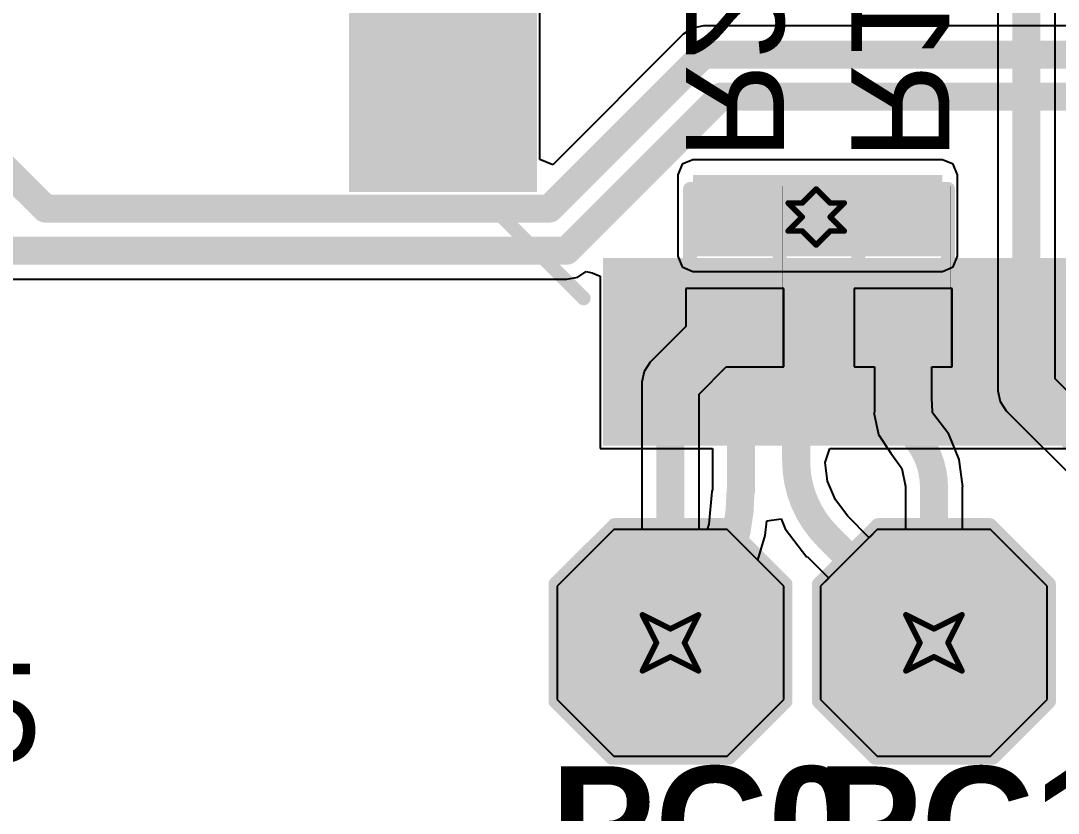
# Model space of a CAD drawing. Header units: inches. Extents: x -0.2 to 15.8, y 0 to 3.5.
# Drawn here: x 0.3522 to 0.7223, y 0.5292 to 0.8121 of the extents above; entities that cross this region are included whole.
import ezdxf

# ---------------------------------------------------------------- set-up
doc = ezdxf.new("R2010")
doc.units = ezdxf.units.IN
doc.header["$MEASUREMENT"] = 0
for name, color, linetype in [('Bottom Layer', 5, 'Continuous'), ('Bottom Overlay', 54, 'Continuous'), ('Bottom Paste', 16, 'Continuous'), ('Bottom Solder', 6, 'Continuous'), ('Drill Drawing', 1, 'Continuous'), ('Multi-Layer', 9, 'Continuous'), ('Pad Holes', 156, 'Continuous'), ('Signal_1', 16, 'Continuous'), ('Signal_2', 76, 'Continuous'), ('Top Layer', 1, 'Continuous'), ('Top Overlay', 2, 'Continuous'), ('Top Paste', 8, 'Continuous'), ('Top Solder', 216, 'Continuous'), ('Via Holes', 16, 'Continuous')]:
    doc.layers.add(name, color=color, linetype=linetype)
doc.styles.add('Arial', font='', dxfattribs={"height": 0.2})
doc.styles.add('Arial_Bold', font='', dxfattribs={"height": 0.2})
doc.styles.get('Arial').set_extended_font_data('Arial')
doc.styles.get('Arial_Bold').set_extended_font_data('Arial', bold=True)

msp = doc.modelspace()

# ---------------------------------------------------------------- hatches: boundary and pattern name
at = {"layer": 'Bottom Layer'}
for points in [[(0.592, 0.728), (0.681, 0.728), (0.681, 0.757), (0.592, 0.757)], [(0.6195, 0.7305), (0.5945, 0.7305), (0.5945, 0.7485), (0.6195, 0.7485)], [(0.6795, 0.7305), (0.6545, 0.7305), (0.6545, 0.7485), (0.6795, 0.7485)], [(0.6195, 0.6935), (0.5945, 0.6935), (0.5945, 0.7115), (0.6195, 0.7115)], [(0.6795, 0.6935), (0.6545, 0.6935), (0.6545, 0.7115), (0.6795, 0.7115)], [(0.60172, 0.62543), (0.56628, 0.62543), (0.54857, 0.60772), (0.54857, 0.57228), (0.56628, 0.55457), (0.60172, 0.55457), (0.61943, 0.57228), (0.61943, 0.60772)], [(0.69572, 0.62543), (0.66028, 0.62543), (0.64257, 0.60772), (0.64257, 0.57228), (0.66028, 0.55457), (0.69572, 0.55457), (0.71343, 0.57228), (0.71343, 0.60772)]]:
    msp.add_hatch(color=5, dxfattribs=at).paths.add_polyline_path(points)
h = msp.add_hatch(color=5, dxfattribs=at)
edge = h.paths.add_edge_path()
edge.add_arc((0.636, 0.742), 0.01181, 0, 360)
at = {"layer": 'Bottom Paste'}
for points in [[(0.6195, 0.7305), (0.5945, 0.7305), (0.5945, 0.7485), (0.6195, 0.7485)], [(0.6795, 0.7305), (0.6545, 0.7305), (0.6545, 0.7485), (0.6795, 0.7485)], [(0.6195, 0.6935), (0.5945, 0.6935), (0.5945, 0.7115), (0.6195, 0.7115)], [(0.6795, 0.6935), (0.6545, 0.6935), (0.6545, 0.7115), (0.6795, 0.7115)]]:
    msp.add_hatch(color=16, dxfattribs=at).paths.add_polyline_path(points)
at = {"layer": 'Bottom Solder'}
for points in [[(0.62167, 0.72833), (0.59234, 0.72833), (0.59234, 0.75067), (0.62167, 0.75067)], [(0.68167, 0.72833), (0.65234, 0.72833), (0.65234, 0.75067), (0.68167, 0.75067)], [(0.62167, 0.69133), (0.59234, 0.69133), (0.59234, 0.71367), (0.62167, 0.71367)], [(0.68167, 0.69133), (0.65234, 0.69133), (0.65234, 0.71367), (0.68167, 0.71367)], [(0.60372, 0.62943), (0.56428, 0.62943), (0.54457, 0.60972), (0.54457, 0.57028), (0.56428, 0.55057), (0.60372, 0.55057), (0.62343, 0.57028), (0.62343, 0.60972)], [(0.69772, 0.62943), (0.65828, 0.62943), (0.63857, 0.60972), (0.63857, 0.57028), (0.65828, 0.55057), (0.69772, 0.55057), (0.71743, 0.57028), (0.71743, 0.60972)]]:
    msp.add_hatch(color=6, dxfattribs=at).paths.add_polyline_path(points)
at = {"layer": 'Multi-Layer'}
for points in [[(0.60172, 0.62543), (0.56628, 0.62543), (0.54857, 0.60772), (0.54857, 0.57228), (0.56628, 0.55457), (0.60172, 0.55457), (0.61943, 0.57228), (0.61943, 0.60772)], [(0.69572, 0.62543), (0.66028, 0.62543), (0.64257, 0.60772), (0.64257, 0.57228), (0.66028, 0.55457), (0.69572, 0.55457), (0.71343, 0.57228), (0.71343, 0.60772)]]:
    msp.add_hatch(color=9, dxfattribs=at).paths.add_polyline_path(points)
at = {"layer": 'Pad Holes'}
h = msp.add_hatch(color=7, dxfattribs=at)
edge = h.paths.add_edge_path()
edge.add_arc((0.584, 0.59), 0.01811, 0, 360)
h = msp.add_hatch(color=7, dxfattribs=at)
edge = h.paths.add_edge_path()
edge.add_arc((0.678, 0.59), 0.01811, 0, 360)
at = {"layer": 'Signal_1'}
h = msp.add_hatch(color=16, dxfattribs=at)
edge = h.paths.add_edge_path()
edge.add_arc((0.636, 0.742), 0.01181, 0, 360)
for points in [[(0.60172, 0.62543), (0.56628, 0.62543), (0.54857, 0.60772), (0.54857, 0.57228), (0.56628, 0.55457), (0.60172, 0.55457), (0.61943, 0.57228), (0.61943, 0.60772)], [(0.69572, 0.62543), (0.66028, 0.62543), (0.64257, 0.60772), (0.64257, 0.57228), (0.66028, 0.55457), (0.69572, 0.55457), (0.71343, 0.57228), (0.71343, 0.60772)]]:
    msp.add_hatch(color=16, dxfattribs=at).paths.add_polyline_path(points)
at = {"layer": 'Signal_2'}
h = msp.add_hatch(color=76, dxfattribs=at)
edge = h.paths.add_edge_path()
edge.add_arc((0.636, 0.742), 0.01181, 0, 360)
for points in [[(0.60172, 0.62543), (0.56628, 0.62543), (0.54857, 0.60772), (0.54857, 0.57228), (0.56628, 0.55457), (0.60172, 0.55457), (0.61943, 0.57228), (0.61943, 0.60772)], [(0.69572, 0.62543), (0.66028, 0.62543), (0.64257, 0.60772), (0.64257, 0.57228), (0.66028, 0.55457), (0.69572, 0.55457), (0.71343, 0.57228), (0.71343, 0.60772)]]:
    msp.add_hatch(color=76, dxfattribs=at).paths.add_polyline_path(points)
at = {"layer": 'Top Layer'}
for points in [[(0.47332, 0.80606), (0.53238, 0.80606), (0.53238, 0.79424), (0.47332, 0.79424)], [(0.47332, 0.78637), (0.53238, 0.78637), (0.53238, 0.77456), (0.47332, 0.77456)], [(0.47332, 0.76668), (0.53238, 0.76668), (0.53238, 0.75487), (0.47332, 0.75487)], [(0.57569, 0.72338), (0.57569, 0.66432), (0.56387, 0.66432), (0.56387, 0.72338)], [(0.59537, 0.72338), (0.59537, 0.66432), (0.58356, 0.66432), (0.58356, 0.72338)], [(0.61506, 0.72338), (0.61506, 0.66432), (0.60324, 0.66432), (0.60324, 0.72338)], [(0.63474, 0.72338), (0.63474, 0.66432), (0.62293, 0.66432), (0.62293, 0.72338)], [(0.65443, 0.72338), (0.65443, 0.66432), (0.64261, 0.66432), (0.64261, 0.72338)], [(0.67411, 0.72338), (0.67411, 0.66432), (0.6623, 0.66432), (0.6623, 0.72338)], [(0.6938, 0.72338), (0.6938, 0.66432), (0.68198, 0.66432), (0.68198, 0.72338)], [(0.71348, 0.72338), (0.71348, 0.66432), (0.70167, 0.66432), (0.70167, 0.72338)], [(0.73317, 0.72338), (0.73317, 0.66432), (0.72135, 0.66432), (0.72135, 0.72338)], [(0.60172, 0.62543), (0.56628, 0.62543), (0.54857, 0.60772), (0.54857, 0.57228), (0.56628, 0.55457), (0.60172, 0.55457), (0.61943, 0.57228), (0.61943, 0.60772)], [(0.69572, 0.62543), (0.66028, 0.62543), (0.64257, 0.60772), (0.64257, 0.57228), (0.66028, 0.55457), (0.69572, 0.55457), (0.71343, 0.57228), (0.71343, 0.60772)]]:
    msp.add_hatch(color=1, dxfattribs=at).paths.add_polyline_path(points)
h = msp.add_hatch(color=1, dxfattribs=at)
edge = h.paths.add_edge_path()
edge.add_arc((0.636, 0.742), 0.01181, 0, 360)
at = {"layer": 'Top Paste'}
for points in [[(0.47332, 0.80606), (0.53238, 0.80606), (0.53238, 0.79424), (0.47332, 0.79424)], [(0.47332, 0.78637), (0.53238, 0.78637), (0.53238, 0.77456), (0.47332, 0.77456)], [(0.47332, 0.76668), (0.53238, 0.76668), (0.53238, 0.75487), (0.47332, 0.75487)], [(0.57569, 0.72338), (0.57569, 0.66432), (0.56387, 0.66432), (0.56387, 0.72338)], [(0.59537, 0.72338), (0.59537, 0.66432), (0.58356, 0.66432), (0.58356, 0.72338)], [(0.61506, 0.72338), (0.61506, 0.66432), (0.60324, 0.66432), (0.60324, 0.72338)], [(0.63474, 0.72338), (0.63474, 0.66432), (0.62293, 0.66432), (0.62293, 0.72338)], [(0.65443, 0.72338), (0.65443, 0.66432), (0.64261, 0.66432), (0.64261, 0.72338)], [(0.67411, 0.72338), (0.67411, 0.66432), (0.6623, 0.66432), (0.6623, 0.72338)], [(0.6938, 0.72338), (0.6938, 0.66432), (0.68198, 0.66432), (0.68198, 0.72338)], [(0.71348, 0.72338), (0.71348, 0.66432), (0.70167, 0.66432), (0.70167, 0.72338)], [(0.73317, 0.72338), (0.73317, 0.66432), (0.72135, 0.66432), (0.72135, 0.72338)]]:
    msp.add_hatch(color=8, dxfattribs=at).paths.add_polyline_path(points)
at = {"layer": 'Top Solder'}
for points in [[(0.46932, 0.82974), (0.53638, 0.82974), (0.53638, 0.80993), (0.46932, 0.80993)], [(0.46932, 0.81006), (0.53638, 0.81006), (0.53638, 0.79024), (0.46932, 0.79024)], [(0.46932, 0.79037), (0.53638, 0.79037), (0.53638, 0.77056), (0.46932, 0.77056)], [(0.46932, 0.77068), (0.53638, 0.77068), (0.53638, 0.75087), (0.46932, 0.75087)], [(0.57969, 0.72738), (0.57969, 0.66032), (0.55987, 0.66032), (0.55987, 0.72738)], [(0.59937, 0.72738), (0.59937, 0.66032), (0.57956, 0.66032), (0.57956, 0.72738)], [(0.61906, 0.72738), (0.61906, 0.66032), (0.59924, 0.66032), (0.59924, 0.72738)], [(0.63874, 0.72738), (0.63874, 0.66032), (0.61893, 0.66032), (0.61893, 0.72738)], [(0.65843, 0.72738), (0.65843, 0.66032), (0.63861, 0.66032), (0.63861, 0.72738)], [(0.67811, 0.72738), (0.67811, 0.66032), (0.6583, 0.66032), (0.6583, 0.72738)], [(0.6978, 0.72738), (0.6978, 0.66032), (0.67798, 0.66032), (0.67798, 0.72738)], [(0.71748, 0.72738), (0.71748, 0.66032), (0.69767, 0.66032), (0.69767, 0.72738)], [(0.73717, 0.72738), (0.73717, 0.66032), (0.71735, 0.66032), (0.71735, 0.72738)], [(0.60372, 0.62943), (0.56428, 0.62943), (0.54457, 0.60972), (0.54457, 0.57028), (0.56428, 0.55057), (0.60372, 0.55057), (0.62343, 0.57028), (0.62343, 0.60972)], [(0.69772, 0.62943), (0.65828, 0.62943), (0.63857, 0.60972), (0.63857, 0.57028), (0.65828, 0.55057), (0.69772, 0.55057), (0.71743, 0.57028), (0.71743, 0.60972)]]:
    msp.add_hatch(color=216, dxfattribs=at).paths.add_polyline_path(points)
at = {"layer": 'Via Holes'}
h = msp.add_hatch(color=7, dxfattribs=at)
edge = h.paths.add_edge_path()
edge.add_arc((0.636, 0.742), 0.00591, 0, 360)

# ---------------------------------------------------------------- linework, layer by layer
at = {"layer": 'Bottom Layer'}
for p, q in [((0.58817, 0.76083), (0.58659, 0.757)), ((0.592, 0.76241), (0.58817, 0.76083)), ((0.681, 0.76241), (0.592, 0.76241)), ((0.68483, 0.76083), (0.681, 0.76241)), ((0.68641, 0.757), (0.68483, 0.76083)), ((0.58659, 0.757), (0.58659, 0.728)), ((0.68641, 0.728), (0.68641, 0.757)), ((0.58659, 0.728), (0.58817, 0.72417)), ((0.68483, 0.72417), (0.68641, 0.728)), ((0.58817, 0.72417), (0.592, 0.72259)), ((0.592, 0.72259), (0.681, 0.72259)), ((0.681, 0.72259), (0.68483, 0.72417)), ((0.6245, 0.7165), (0.5895, 0.7165)), ((0.5895, 0.7165), (0.5895, 0.70292)), ((0.6245, 0.6885), (0.6245, 0.7165)), ((0.6845, 0.7165), (0.6495, 0.7165)), ((0.6495, 0.7165), (0.6495, 0.6885)), ((0.6845, 0.6885), (0.6845, 0.7165)), ((0.5895, 0.70292), (0.57679, 0.69021)), ((0.57679, 0.69021), (0.57458, 0.6869)), ((0.5942, 0.67878), (0.60392, 0.6885)), ((0.60392, 0.6885), (0.6245, 0.6885)), ((0.6495, 0.6885), (0.6568, 0.6885)), ((0.6568, 0.6885), (0.6568, 0.67224)), ((0.6772, 0.67734), (0.6772, 0.6885)), ((0.6772, 0.6885), (0.6845, 0.6885)), ((0.57458, 0.6869), (0.5738, 0.683)), ((0.5738, 0.683), (0.5738, 0.63043)), ((0.5942, 0.63043), (0.5942, 0.67878)), ((0.67744, 0.67244), (0.6772, 0.67734)), ((0.6568, 0.67224), (0.6566, 0.67224)), ((0.6566, 0.67224), (0.65817, 0.66434)), ((0.67752, 0.67224), (0.67744, 0.67244)), ((0.67745, 0.6721), (0.67752, 0.67224)), ((0.68328, 0.6645), (0.67745, 0.6721)), ((0.65817, 0.66434), (0.66265, 0.65765)), ((0.68704, 0.65543), (0.68328, 0.6645)), ((0.66265, 0.65765), (0.66265, 0.65765)), ((0.66265, 0.65765), (0.66547, 0.65382)), ((0.68832, 0.64568), (0.68704, 0.65543)), ((0.66547, 0.65382), (0.66652, 0.65225)), ((0.66652, 0.65225), (0.66782, 0.64575)), ((0.66782, 0.64575), (0.6678, 0.64568)), ((0.6678, 0.64568), (0.6678, 0.63043)), ((0.6882, 0.63043), (0.6882, 0.64568)), ((0.6882, 0.64568), (0.68832, 0.64568)), ((0.56378, 0.63043), (0.54357, 0.61022)), ((0.5738, 0.63043), (0.56378, 0.63043)), ((0.60422, 0.63043), (0.5942, 0.63043)), ((0.62443, 0.61022), (0.60422, 0.63043)), ((0.65778, 0.63043), (0.63757, 0.61022)), ((0.6678, 0.63043), (0.65778, 0.63043)), ((0.69822, 0.63043), (0.6882, 0.63043)), ((0.71843, 0.61022), (0.69822, 0.63043)), ((0.54357, 0.61022), (0.54357, 0.56978)), ((0.62443, 0.56978), (0.62443, 0.61022)), ((0.63757, 0.61022), (0.63757, 0.56978)), ((0.71843, 0.56978), (0.71843, 0.61022)), ((0.54357, 0.56978), (0.56378, 0.54957)), ((0.60422, 0.54957), (0.62443, 0.56978)), ((0.63757, 0.56978), (0.65778, 0.54957)), ((0.69822, 0.54957), (0.71843, 0.56978)), ((0.56378, 0.54957), (0.60422, 0.54957)), ((0.65778, 0.54957), (0.69822, 0.54957))]:
    msp.add_line(p, q, dxfattribs=at)
for points in [[(0.635, 0.741, 0.02, 0.02, 0), (0.636, 0.742, 0.02, 0.02, 0)], [(0.584, 0.683, 0.01, 0.01, 0), (0.6035, 0.7025, 0.01, 0.01, 0)], [(0.6035, 0.7025, 0.01, 0.01, 0), (0.607, 0.7025, 0.01, 0.01, 0)], [(0.667, 0.67224, 0.01, 0.01, 0), (0.667, 0.7025, 0.01, 0.01, 0)], [(0.584, 0.59, 0.01, 0.01, 0), (0.584, 0.683, 0.01, 0.01, 0)], [(0.67, 0.665, 0.01, 0.01, -0.198912), (0.667, 0.67224, 0.01, 0.01, 0)], [(0.67, 0.665, 0.01, 0.01, -0.198912), (0.678, 0.64568, 0.01, 0.01, 0)], [(0.678, 0.59, 0.01, 0.01, 0), (0.678, 0.64568, 0.01, 0.01, 0)]]:
    msp.add_lwpolyline(points, format="xyseb", dxfattribs=at)
for points in [[(0.631, 0.742, 0.01, 0.01, 1), (0.641, 0.742, 0.01, 0.01, 1)], [(0.63, 0.741, 0.01, 0.01, 1), (0.64, 0.741, 0.01, 0.01, 1)], [(0.601, 0.7025, 0.005, 0.005, 1), (0.606, 0.7025, 0.005, 0.005, 1)], [(0.601, 0.7025, 0.005, 0.005, 1), (0.606, 0.7025, 0.005, 0.005, 1)], [(0.6045, 0.7025, 0.005, 0.005, 1), (0.6095, 0.7025, 0.005, 0.005, 1)], [(0.6645, 0.7025, 0.005, 0.005, 1), (0.6695, 0.7025, 0.005, 0.005, 1)], [(0.5815, 0.683, 0.005, 0.005, 1), (0.5865, 0.683, 0.005, 0.005, 1)], [(0.5815, 0.683, 0.005, 0.005, 1), (0.5865, 0.683, 0.005, 0.005, 1)], [(0.6645, 0.67224, 0.005, 0.005, 1), (0.6695, 0.67224, 0.005, 0.005, 1)], [(0.6645, 0.67224, 0.005, 0.005, 1), (0.6695, 0.67224, 0.005, 0.005, 1)], [(0.6675, 0.665, 0.005, 0.005, 1), (0.6725, 0.665, 0.005, 0.005, 1)], [(0.6675, 0.665, 0.005, 0.005, 1), (0.6725, 0.665, 0.005, 0.005, 1)], [(0.6755, 0.64568, 0.005, 0.005, 1), (0.6805, 0.64568, 0.005, 0.005, 1)], [(0.6755, 0.64568, 0.005, 0.005, 1), (0.6805, 0.64568, 0.005, 0.005, 1)], [(0.5815, 0.59, 0.005, 0.005, 1), (0.5865, 0.59, 0.005, 0.005, 1)], [(0.6755, 0.59, 0.005, 0.005, 1), (0.6805, 0.59, 0.005, 0.005, 1)]]:
    msp.add_lwpolyline(points, format="xyseb", close=True, dxfattribs=at)
at = {"layer": 'Bottom Overlay'}
for points in [[(0.591, 0.69, 0.005, 0.005, 0), (0.591, 0.752, 0.005, 0.005, 0)], [(0.591, 0.752, 0.005, 0.005, 0), (0.623, 0.752, 0.005, 0.005, 0)], [(0.623, 0.69, 0.005, 0.005, 0), (0.623, 0.752, 0.005, 0.005, 0)], [(0.624, 0.689, 0.000127, 0.000127, 0), (0.624, 0.753, 0.000127, 0.000127, 0)], [(0.651, 0.69, 0.005, 0.005, 0), (0.651, 0.752, 0.005, 0.005, 0)], [(0.651, 0.752, 0.005, 0.005, 0), (0.683, 0.752, 0.005, 0.005, 0)], [(0.683, 0.69, 0.005, 0.005, 0), (0.683, 0.752, 0.005, 0.005, 0)], [(0.684, 0.689, 0.000127, 0.000127, 0), (0.684, 0.753, 0.000127, 0.000127, 0)], [(0.591, 0.69, 0.005, 0.005, 0), (0.623, 0.69, 0.005, 0.005, 0)], [(0.651, 0.69, 0.005, 0.005, 0), (0.683, 0.69, 0.005, 0.005, 0)]]:
    msp.add_lwpolyline(points, format="xyseb", dxfattribs=at)
for points in [[(0.58975, 0.752, 0.0025, 0.0025, 1), (0.59225, 0.752, 0.0025, 0.0025, 1)], [(0.58975, 0.752, 0.0025, 0.0025, 1), (0.59225, 0.752, 0.0025, 0.0025, 1)], [(0.62175, 0.752, 0.0025, 0.0025, 1), (0.62425, 0.752, 0.0025, 0.0025, 1)], [(0.62175, 0.752, 0.0025, 0.0025, 1), (0.62425, 0.752, 0.0025, 0.0025, 1)], [(0.62397, 0.753, 0.0000635, 0.0000635, 1), (0.62403, 0.753, 0.0000635, 0.0000635, 1)], [(0.64975, 0.752, 0.0025, 0.0025, 1), (0.65225, 0.752, 0.0025, 0.0025, 1)], [(0.64975, 0.752, 0.0025, 0.0025, 1), (0.65225, 0.752, 0.0025, 0.0025, 1)], [(0.68175, 0.752, 0.0025, 0.0025, 1), (0.68425, 0.752, 0.0025, 0.0025, 1)], [(0.68175, 0.752, 0.0025, 0.0025, 1), (0.68425, 0.752, 0.0025, 0.0025, 1)], [(0.68397, 0.753, 0.0000635, 0.0000635, 1), (0.68403, 0.753, 0.0000635, 0.0000635, 1)], [(0.58975, 0.69, 0.0025, 0.0025, 1), (0.59225, 0.69, 0.0025, 0.0025, 1)], [(0.58975, 0.69, 0.0025, 0.0025, 1), (0.59225, 0.69, 0.0025, 0.0025, 1)], [(0.62175, 0.69, 0.0025, 0.0025, 1), (0.62425, 0.69, 0.0025, 0.0025, 1)], [(0.62175, 0.69, 0.0025, 0.0025, 1), (0.62425, 0.69, 0.0025, 0.0025, 1)], [(0.64975, 0.69, 0.0025, 0.0025, 1), (0.65225, 0.69, 0.0025, 0.0025, 1)], [(0.64975, 0.69, 0.0025, 0.0025, 1), (0.65225, 0.69, 0.0025, 0.0025, 1)], [(0.68175, 0.69, 0.0025, 0.0025, 1), (0.68425, 0.69, 0.0025, 0.0025, 1)], [(0.68175, 0.69, 0.0025, 0.0025, 1), (0.68425, 0.69, 0.0025, 0.0025, 1)], [(0.62397, 0.689, 0.0000635, 0.0000635, 1), (0.62403, 0.689, 0.0000635, 0.0000635, 1)], [(0.68397, 0.689, 0.0000635, 0.0000635, 1), (0.68403, 0.689, 0.0000635, 0.0000635, 1)]]:
    msp.add_lwpolyline(points, format="xyseb", close=True, dxfattribs=at)
at = {"layer": 'Drill Drawing'}
for points in [[(0.631, 0.747, 0.002, 0.002, 0), (0.636, 0.752, 0.002, 0.002, 0)], [(0.636, 0.752, 0.002, 0.002, 0), (0.641, 0.747, 0.002, 0.002, 0)], [(0.626, 0.747, 0.002, 0.002, 0), (0.631, 0.742, 0.002, 0.002, 0)], [(0.626, 0.747, 0.002, 0.002, 0), (0.631, 0.747, 0.002, 0.002, 0)], [(0.641, 0.747, 0.002, 0.002, 0), (0.646, 0.747, 0.002, 0.002, 0)], [(0.641, 0.742, 0.002, 0.002, 0), (0.646, 0.747, 0.002, 0.002, 0)], [(0.626, 0.737, 0.002, 0.002, 0), (0.631, 0.742, 0.002, 0.002, 0)], [(0.641, 0.742, 0.002, 0.002, 0), (0.646, 0.737, 0.002, 0.002, 0)], [(0.626, 0.737, 0.002, 0.002, 0), (0.631, 0.737, 0.002, 0.002, 0)], [(0.631, 0.737, 0.002, 0.002, 0), (0.636, 0.732, 0.002, 0.002, 0)], [(0.636, 0.732, 0.002, 0.002, 0), (0.641, 0.737, 0.002, 0.002, 0)], [(0.641, 0.737, 0.002, 0.002, 0), (0.646, 0.737, 0.002, 0.002, 0)], [(0.574, 0.6, 0.002, 0.002, 0), (0.584, 0.595, 0.002, 0.002, 0)], [(0.574, 0.6, 0.002, 0.002, 0), (0.579, 0.59, 0.002, 0.002, 0)], [(0.584, 0.595, 0.002, 0.002, 0), (0.594, 0.6, 0.002, 0.002, 0)], [(0.589, 0.59, 0.002, 0.002, 0), (0.594, 0.6, 0.002, 0.002, 0)], [(0.668, 0.6, 0.002, 0.002, 0), (0.678, 0.595, 0.002, 0.002, 0)], [(0.668, 0.6, 0.002, 0.002, 0), (0.673, 0.59, 0.002, 0.002, 0)], [(0.678, 0.595, 0.002, 0.002, 0), (0.688, 0.6, 0.002, 0.002, 0)], [(0.683, 0.59, 0.002, 0.002, 0), (0.688, 0.6, 0.002, 0.002, 0)], [(0.574, 0.58, 0.002, 0.002, 0), (0.579, 0.59, 0.002, 0.002, 0)], [(0.589, 0.59, 0.002, 0.002, 0), (0.594, 0.58, 0.002, 0.002, 0)], [(0.668, 0.58, 0.002, 0.002, 0), (0.673, 0.59, 0.002, 0.002, 0)], [(0.683, 0.59, 0.002, 0.002, 0), (0.688, 0.58, 0.002, 0.002, 0)], [(0.574, 0.58, 0.002, 0.002, 0), (0.584, 0.585, 0.002, 0.002, 0)], [(0.584, 0.585, 0.002, 0.002, 0), (0.594, 0.58, 0.002, 0.002, 0)], [(0.668, 0.58, 0.002, 0.002, 0), (0.678, 0.585, 0.002, 0.002, 0)], [(0.678, 0.585, 0.002, 0.002, 0), (0.688, 0.58, 0.002, 0.002, 0)]]:
    msp.add_lwpolyline(points, format="xyseb", dxfattribs=at)
for points in [[(0.6355, 0.752, 0.001, 0.001, 1), (0.6365, 0.752, 0.001, 0.001, 1)], [(0.6355, 0.752, 0.001, 0.001, 1), (0.6365, 0.752, 0.001, 0.001, 1)], [(0.6255, 0.747, 0.001, 0.001, 1), (0.6265, 0.747, 0.001, 0.001, 1)], [(0.6255, 0.747, 0.001, 0.001, 1), (0.6265, 0.747, 0.001, 0.001, 1)], [(0.6305, 0.747, 0.001, 0.001, 1), (0.6315, 0.747, 0.001, 0.001, 1)], [(0.6305, 0.747, 0.001, 0.001, 1), (0.6315, 0.747, 0.001, 0.001, 1)], [(0.6405, 0.747, 0.001, 0.001, 1), (0.6415, 0.747, 0.001, 0.001, 1)], [(0.6405, 0.747, 0.001, 0.001, 1), (0.6415, 0.747, 0.001, 0.001, 1)], [(0.6455, 0.747, 0.001, 0.001, 1), (0.6465, 0.747, 0.001, 0.001, 1)], [(0.6455, 0.747, 0.001, 0.001, 1), (0.6465, 0.747, 0.001, 0.001, 1)], [(0.6305, 0.742, 0.001, 0.001, 1), (0.6315, 0.742, 0.001, 0.001, 1)], [(0.6305, 0.742, 0.001, 0.001, 1), (0.6315, 0.742, 0.001, 0.001, 1)], [(0.6405, 0.742, 0.001, 0.001, 1), (0.6415, 0.742, 0.001, 0.001, 1)], [(0.6405, 0.742, 0.001, 0.001, 1), (0.6415, 0.742, 0.001, 0.001, 1)], [(0.6255, 0.737, 0.001, 0.001, 1), (0.6265, 0.737, 0.001, 0.001, 1)], [(0.6255, 0.737, 0.001, 0.001, 1), (0.6265, 0.737, 0.001, 0.001, 1)], [(0.6305, 0.737, 0.001, 0.001, 1), (0.6315, 0.737, 0.001, 0.001, 1)], [(0.6305, 0.737, 0.001, 0.001, 1), (0.6315, 0.737, 0.001, 0.001, 1)], [(0.6405, 0.737, 0.001, 0.001, 1), (0.6415, 0.737, 0.001, 0.001, 1)], [(0.6405, 0.737, 0.001, 0.001, 1), (0.6415, 0.737, 0.001, 0.001, 1)], [(0.6455, 0.737, 0.001, 0.001, 1), (0.6465, 0.737, 0.001, 0.001, 1)], [(0.6455, 0.737, 0.001, 0.001, 1), (0.6465, 0.737, 0.001, 0.001, 1)], [(0.6355, 0.732, 0.001, 0.001, 1), (0.6365, 0.732, 0.001, 0.001, 1)], [(0.6355, 0.732, 0.001, 0.001, 1), (0.6365, 0.732, 0.001, 0.001, 1)], [(0.5735, 0.6, 0.001, 0.001, 1), (0.5745, 0.6, 0.001, 0.001, 1)], [(0.5735, 0.6, 0.001, 0.001, 1), (0.5745, 0.6, 0.001, 0.001, 1)], [(0.5935, 0.6, 0.001, 0.001, 1), (0.5945, 0.6, 0.001, 0.001, 1)], [(0.5935, 0.6, 0.001, 0.001, 1), (0.5945, 0.6, 0.001, 0.001, 1)], [(0.6675, 0.6, 0.001, 0.001, 1), (0.6685, 0.6, 0.001, 0.001, 1)], [(0.6675, 0.6, 0.001, 0.001, 1), (0.6685, 0.6, 0.001, 0.001, 1)], [(0.6875, 0.6, 0.001, 0.001, 1), (0.6885, 0.6, 0.001, 0.001, 1)], [(0.6875, 0.6, 0.001, 0.001, 1), (0.6885, 0.6, 0.001, 0.001, 1)], [(0.5835, 0.595, 0.001, 0.001, 1), (0.5845, 0.595, 0.001, 0.001, 1)], [(0.5835, 0.595, 0.001, 0.001, 1), (0.5845, 0.595, 0.001, 0.001, 1)], [(0.6775, 0.595, 0.001, 0.001, 1), (0.6785, 0.595, 0.001, 0.001, 1)], [(0.6775, 0.595, 0.001, 0.001, 1), (0.6785, 0.595, 0.001, 0.001, 1)], [(0.5785, 0.59, 0.001, 0.001, 1), (0.5795, 0.59, 0.001, 0.001, 1)], [(0.5785, 0.59, 0.001, 0.001, 1), (0.5795, 0.59, 0.001, 0.001, 1)], [(0.5885, 0.59, 0.001, 0.001, 1), (0.5895, 0.59, 0.001, 0.001, 1)], [(0.5885, 0.59, 0.001, 0.001, 1), (0.5895, 0.59, 0.001, 0.001, 1)], [(0.6725, 0.59, 0.001, 0.001, 1), (0.6735, 0.59, 0.001, 0.001, 1)], [(0.6725, 0.59, 0.001, 0.001, 1), (0.6735, 0.59, 0.001, 0.001, 1)], [(0.6825, 0.59, 0.001, 0.001, 1), (0.6835, 0.59, 0.001, 0.001, 1)], [(0.6825, 0.59, 0.001, 0.001, 1), (0.6835, 0.59, 0.001, 0.001, 1)], [(0.5835, 0.585, 0.001, 0.001, 1), (0.5845, 0.585, 0.001, 0.001, 1)], [(0.5835, 0.585, 0.001, 0.001, 1), (0.5845, 0.585, 0.001, 0.001, 1)], [(0.6775, 0.585, 0.001, 0.001, 1), (0.6785, 0.585, 0.001, 0.001, 1)], [(0.6775, 0.585, 0.001, 0.001, 1), (0.6785, 0.585, 0.001, 0.001, 1)], [(0.5735, 0.58, 0.001, 0.001, 1), (0.5745, 0.58, 0.001, 0.001, 1)], [(0.5735, 0.58, 0.001, 0.001, 1), (0.5745, 0.58, 0.001, 0.001, 1)], [(0.5935, 0.58, 0.001, 0.001, 1), (0.5945, 0.58, 0.001, 0.001, 1)], [(0.5935, 0.58, 0.001, 0.001, 1), (0.5945, 0.58, 0.001, 0.001, 1)], [(0.6675, 0.58, 0.001, 0.001, 1), (0.6685, 0.58, 0.001, 0.001, 1)], [(0.6675, 0.58, 0.001, 0.001, 1), (0.6685, 0.58, 0.001, 0.001, 1)], [(0.6875, 0.58, 0.001, 0.001, 1), (0.6885, 0.58, 0.001, 0.001, 1)], [(0.6875, 0.58, 0.001, 0.001, 1), (0.6885, 0.58, 0.001, 0.001, 1)]]:
    msp.add_lwpolyline(points, format="xyseb", close=True, dxfattribs=at)
at = {"layer": 'Signal_1'}
for p, q in [((0.7008, 1.117), (0.7008, 0.68)), ((0.7212, 0.68422), (0.7212, 1.11278)), ((0.76261, 0.64281), (0.7212, 0.68422)), ((0.7008, 0.68), (0.70158, 0.6761)), ((0.70158, 0.6761), (0.70379, 0.67279)), ((0.70379, 0.67279), (0.74819, 0.62839)), ((0.56378, 0.63043), (0.54357, 0.61022)), ((0.60422, 0.63043), (0.56378, 0.63043)), ((0.62443, 0.61022), (0.60422, 0.63043)), ((0.65778, 0.63043), (0.63757, 0.61022)), ((0.69822, 0.63043), (0.65778, 0.63043)), ((0.71843, 0.61022), (0.69822, 0.63043)), ((0.54357, 0.61022), (0.54357, 0.56978)), ((0.62443, 0.56978), (0.62443, 0.61022)), ((0.63757, 0.61022), (0.63757, 0.56978)), ((0.71843, 0.56978), (0.71843, 0.61022)), ((0.54357, 0.56978), (0.56378, 0.54957)), ((0.60422, 0.54957), (0.62443, 0.56978)), ((0.63757, 0.56978), (0.65778, 0.54957)), ((0.69822, 0.54957), (0.71843, 0.56978)), ((0.56378, 0.54957), (0.60422, 0.54957)), ((0.65778, 0.54957), (0.69822, 0.54957))]:
    msp.add_line(p, q, dxfattribs=at)
for points in [[(0.711, 0.68, 0.01, 0.01, 0), (0.711, 1.117, 0.01, 0.01, 0)], [(0.711, 0.68, 0.01, 0.01, 0), (0.765, 0.626, 0.01, 0.01, 0)]]:
    msp.add_lwpolyline(points, format="xyseb", dxfattribs=at)
msp.add_lwpolyline([(0.7085, 0.68, 0.005, 0.005, 1), (0.7135, 0.68, 0.005, 0.005, 1)], format="xyseb", close=True, dxfattribs=at)
msp.add_lwpolyline([(0.7085, 0.68, 0.005, 0.005, 1), (0.7135, 0.68, 0.005, 0.005, 1)], format="xyseb", close=True, dxfattribs=at)
at = {"layer": 'Signal_2'}
for p, q in [((0.56378, 0.63043), (0.54357, 0.61022)), ((0.60422, 0.63043), (0.56378, 0.63043)), ((0.62443, 0.61022), (0.60422, 0.63043)), ((0.65778, 0.63043), (0.63757, 0.61022)), ((0.69822, 0.63043), (0.65778, 0.63043)), ((0.71843, 0.61022), (0.69822, 0.63043)), ((0.54357, 0.61022), (0.54357, 0.56978)), ((0.62443, 0.56978), (0.62443, 0.61022)), ((0.63757, 0.61022), (0.63757, 0.56978)), ((0.71843, 0.56978), (0.71843, 0.61022)), ((0.54357, 0.56978), (0.56378, 0.54957)), ((0.60422, 0.54957), (0.62443, 0.56978)), ((0.63757, 0.56978), (0.65778, 0.54957)), ((0.69822, 0.54957), (0.71843, 0.56978)), ((0.56378, 0.54957), (0.60422, 0.54957)), ((0.65778, 0.54957), (0.69822, 0.54957))]:
    msp.add_line(p, q, dxfattribs=at)
at = {"layer": 'Top Layer'}
for p, q in [((0.53738, 0.78924), (0.53738, 0.8283)), ((0.58858, 0.80721), (0.542, 0.76063)), ((0.59189, 0.80942), (0.58858, 0.80721)), ((0.59579, 0.8102), (0.59189, 0.80942)), ((0.8, 0.8102), (0.59579, 0.8102)), ((0.53738, 0.76254), (0.53738, 0.78924)), ((0.542, 0.76063), (0.53738, 0.76254)), ((0.5509, 0.72058), (0.55387, 0.72257)), ((0.55387, 0.72257), (0.55609, 0.72207)), ((0.55609, 0.72207), (0.55887, 0.72092)), ((0.347, 0.7198), (0.547, 0.7198)), ((0.547, 0.7198), (0.5509, 0.72058)), ((0.55887, 0.72092), (0.55887, 0.65932)), ((0.55887, 0.65932), (0.59895, 0.65932)), ((0.59895, 0.65932), (0.59895, 0.64476)), ((0.63919, 0.65432), (0.64081, 0.65932)), ((0.64081, 0.65932), (0.77754, 0.65932)), ((0.64005, 0.64776), (0.63919, 0.65432)), ((0.59895, 0.64476), (0.5988, 0.644)), ((0.64284, 0.64102), (0.64005, 0.64776)), ((0.59879, 0.644), (0.59764, 0.63233)), ((0.5988, 0.644), (0.59879, 0.644)), ((0.64729, 0.63522), (0.64284, 0.64102)), ((0.61784, 0.62831), (0.61835, 0.6335)), ((0.61835, 0.6335), (0.62345, 0.63426)), ((0.62345, 0.63426), (0.62494, 0.63068)), ((0.64724, 0.63518), (0.64729, 0.63522)), ((0.65489, 0.62753), (0.64724, 0.63518)), ((0.56378, 0.63043), (0.54357, 0.61022)), ((0.59706, 0.63043), (0.56378, 0.63043)), ((0.59764, 0.63233), (0.59706, 0.63043)), ((0.62494, 0.63068), (0.63267, 0.6206)), ((0.65778, 0.63043), (0.65489, 0.62753)), ((0.69822, 0.63043), (0.65778, 0.63043)), ((0.71843, 0.61022), (0.69822, 0.63043)), ((0.61516, 0.61949), (0.61784, 0.62831)), ((0.62443, 0.61022), (0.61516, 0.61949)), ((0.63267, 0.6206), (0.63282, 0.62076)), ((0.63282, 0.62076), (0.64047, 0.61312)), ((0.64047, 0.61312), (0.63757, 0.61022)), ((0.54357, 0.61022), (0.54357, 0.56978)), ((0.62443, 0.56978), (0.62443, 0.61022)), ((0.63757, 0.61022), (0.63757, 0.56978)), ((0.71843, 0.56978), (0.71843, 0.61022)), ((0.54357, 0.56978), (0.56378, 0.54957)), ((0.60422, 0.54957), (0.62443, 0.56978)), ((0.63757, 0.56978), (0.65778, 0.54957)), ((0.69822, 0.54957), (0.71843, 0.56978)), ((0.56378, 0.54957), (0.60422, 0.54957)), ((0.65778, 0.54957), (0.69822, 0.54957))]:
    msp.add_line(p, q, dxfattribs=at)
for points in [[(0.294, 0.812, 0.01, 0.01, 0), (0.361, 0.745, 0.01, 0.01, 0)], [(0.54079, 0.745, 0.01, 0.01, 0), (0.59579, 0.8, 0.01, 0.01, 0)], [(0.59579, 0.8, 0.01, 0.01, 0), (0.8, 0.8, 0.01, 0.01, 0)], [(0.547, 0.73, 0.01, 0.01, 0), (0.602, 0.785, 0.01, 0.01, 0)], [(0.602, 0.785, 0.01, 0.01, 0), (0.79, 0.785, 0.01, 0.01, 0)], [(0.361, 0.745, 0.01, 0.01, 0), (0.54079, 0.745, 0.01, 0.01, 0)], [(0.347, 0.73, 0.01, 0.01, 0), (0.547, 0.73, 0.01, 0.01, 0)], [(0.60824, 0.69294, 0.01, 0.01, 0), (0.60915, 0.69385, 0.01, 0.01, 0)], [(0.60824, 0.67502, 0.01, 0.01, 0), (0.60824, 0.69294, 0.01, 0.01, 0)], [(0.60915, 0.64415, 0.01, 0.01, 0), (0.60915, 0.69385, 0.01, 0.01, 0)], [(0.62884, 0.655, 0.01, 0.01, 0), (0.62884, 0.69385, 0.01, 0.01, 0)], [(0.64003, 0.62797, 0.01, 0.01, -0.198912), (0.62884, 0.655, 0.01, 0.01, 0)], [(0.609, 0.644, 0.01, 0.01, -0.198912), (0.58849, 0.59449, 0.01, 0.01, 0)], [(0.609, 0.644, 0.01, 0.01, 0), (0.60915, 0.64415, 0.01, 0.01, 0)], [(0.64003, 0.62797, 0.01, 0.01, 0), (0.678, 0.59, 0.01, 0.01, 0)], [(0.584, 0.59, 0.01, 0.01, 0), (0.58849, 0.59449, 0.01, 0.01, 0)]]:
    msp.add_lwpolyline(points, format="xyseb", dxfattribs=at)
for points in [[(0.59329, 0.8, 0.005, 0.005, 1), (0.59829, 0.8, 0.005, 0.005, 1)], [(0.59329, 0.8, 0.005, 0.005, 1), (0.59829, 0.8, 0.005, 0.005, 1)], [(0.5995, 0.785, 0.005, 0.005, 1), (0.6045, 0.785, 0.005, 0.005, 1)], [(0.5995, 0.785, 0.005, 0.005, 1), (0.6045, 0.785, 0.005, 0.005, 1)], [(0.3585, 0.745, 0.005, 0.005, 1), (0.3635, 0.745, 0.005, 0.005, 1)], [(0.3585, 0.745, 0.005, 0.005, 1), (0.3635, 0.745, 0.005, 0.005, 1)], [(0.53829, 0.745, 0.005, 0.005, 1), (0.54329, 0.745, 0.005, 0.005, 1)], [(0.53829, 0.745, 0.005, 0.005, 1), (0.54329, 0.745, 0.005, 0.005, 1)], [(0.5445, 0.73, 0.005, 0.005, 1), (0.5495, 0.73, 0.005, 0.005, 1)], [(0.5445, 0.73, 0.005, 0.005, 1), (0.5495, 0.73, 0.005, 0.005, 1)], [(0.60574, 0.69294, 0.005, 0.005, 1), (0.61074, 0.69294, 0.005, 0.005, 1)], [(0.60574, 0.69294, 0.005, 0.005, 1), (0.61074, 0.69294, 0.005, 0.005, 1)], [(0.60665, 0.69385, 0.005, 0.005, 1), (0.61165, 0.69385, 0.005, 0.005, 1)], [(0.60665, 0.69385, 0.005, 0.005, 1), (0.61165, 0.69385, 0.005, 0.005, 1)], [(0.62634, 0.69385, 0.005, 0.005, 1), (0.63134, 0.69385, 0.005, 0.005, 1)], [(0.60574, 0.67502, 0.005, 0.005, 1), (0.61074, 0.67502, 0.005, 0.005, 1)], [(0.62634, 0.655, 0.005, 0.005, 1), (0.63134, 0.655, 0.005, 0.005, 1)], [(0.62634, 0.655, 0.005, 0.005, 1), (0.63134, 0.655, 0.005, 0.005, 1)], [(0.6065, 0.644, 0.005, 0.005, 1), (0.6115, 0.644, 0.005, 0.005, 1)], [(0.6065, 0.644, 0.005, 0.005, 1), (0.6115, 0.644, 0.005, 0.005, 1)], [(0.60665, 0.64415, 0.005, 0.005, 1), (0.61165, 0.64415, 0.005, 0.005, 1)], [(0.60665, 0.64415, 0.005, 0.005, 1), (0.61165, 0.64415, 0.005, 0.005, 1)], [(0.63753, 0.62797, 0.005, 0.005, 1), (0.64253, 0.62797, 0.005, 0.005, 1)], [(0.63753, 0.62797, 0.005, 0.005, 1), (0.64253, 0.62797, 0.005, 0.005, 1)], [(0.58599, 0.59449, 0.005, 0.005, 1), (0.59099, 0.59449, 0.005, 0.005, 1)], [(0.58599, 0.59449, 0.005, 0.005, 1), (0.59099, 0.59449, 0.005, 0.005, 1)], [(0.5815, 0.59, 0.005, 0.005, 1), (0.5865, 0.59, 0.005, 0.005, 1)], [(0.6755, 0.59, 0.005, 0.005, 1), (0.6805, 0.59, 0.005, 0.005, 1)]]:
    msp.add_lwpolyline(points, format="xyseb", close=True, dxfattribs=at)
at = {"layer": 'Top Overlay'}
for points in [[(0.519, 0.747, 0.005, 0.005, 0), (0.553, 0.713, 0.005, 0.005, 0)], [(0.543, 0.611, 0.005, 0.005, 0), (0.564, 0.632, 0.005, 0.005, 0)], [(0.564, 0.632, 0.005, 0.005, 0), (0.604, 0.632, 0.005, 0.005, 0)], [(0.604, 0.632, 0.005, 0.005, 0), (0.625, 0.611, 0.005, 0.005, 0)], [(0.637, 0.611, 0.005, 0.005, 0), (0.658, 0.632, 0.005, 0.005, 0)], [(0.658, 0.632, 0.005, 0.005, 0), (0.698, 0.632, 0.005, 0.005, 0)], [(0.698, 0.632, 0.005, 0.005, 0), (0.719, 0.611, 0.005, 0.005, 0)], [(0.543, 0.569, 0.005, 0.005, 0), (0.543, 0.611, 0.005, 0.005, 0)], [(0.625, 0.569, 0.005, 0.005, 0), (0.625, 0.611, 0.005, 0.005, 0)], [(0.637, 0.569, 0.005, 0.005, 0), (0.637, 0.611, 0.005, 0.005, 0)], [(0.719, 0.569, 0.005, 0.005, 0), (0.719, 0.611, 0.005, 0.005, 0)], [(0.543, 0.569, 0.005, 0.005, 0), (0.563, 0.549, 0.005, 0.005, 0)], [(0.605, 0.549, 0.005, 0.005, 0), (0.625, 0.569, 0.005, 0.005, 0)], [(0.637, 0.569, 0.005, 0.005, 0), (0.657, 0.549, 0.005, 0.005, 0)], [(0.699, 0.549, 0.005, 0.005, 0), (0.719, 0.569, 0.005, 0.005, 0)], [(0.564, 0.549, 0.005, 0.005, 0), (0.605, 0.549, 0.005, 0.005, 0)], [(0.658, 0.549, 0.005, 0.005, 0), (0.699, 0.549, 0.005, 0.005, 0)]]:
    msp.add_lwpolyline(points, format="xyseb", dxfattribs=at)
for points in [[(0.51775, 0.747, 0.0025, 0.0025, 1), (0.52025, 0.747, 0.0025, 0.0025, 1)], [(0.55175, 0.713, 0.0025, 0.0025, 1), (0.55425, 0.713, 0.0025, 0.0025, 1)], [(0.56275, 0.632, 0.0025, 0.0025, 1), (0.56525, 0.632, 0.0025, 0.0025, 1)], [(0.56275, 0.632, 0.0025, 0.0025, 1), (0.56525, 0.632, 0.0025, 0.0025, 1)], [(0.60275, 0.632, 0.0025, 0.0025, 1), (0.60525, 0.632, 0.0025, 0.0025, 1)], [(0.60275, 0.632, 0.0025, 0.0025, 1), (0.60525, 0.632, 0.0025, 0.0025, 1)], [(0.65675, 0.632, 0.0025, 0.0025, 1), (0.65925, 0.632, 0.0025, 0.0025, 1)], [(0.65675, 0.632, 0.0025, 0.0025, 1), (0.65925, 0.632, 0.0025, 0.0025, 1)], [(0.69675, 0.632, 0.0025, 0.0025, 1), (0.69925, 0.632, 0.0025, 0.0025, 1)], [(0.69675, 0.632, 0.0025, 0.0025, 1), (0.69925, 0.632, 0.0025, 0.0025, 1)], [(0.54175, 0.611, 0.0025, 0.0025, 1), (0.54425, 0.611, 0.0025, 0.0025, 1)], [(0.54175, 0.611, 0.0025, 0.0025, 1), (0.54425, 0.611, 0.0025, 0.0025, 1)], [(0.62375, 0.611, 0.0025, 0.0025, 1), (0.62625, 0.611, 0.0025, 0.0025, 1)], [(0.62375, 0.611, 0.0025, 0.0025, 1), (0.62625, 0.611, 0.0025, 0.0025, 1)], [(0.63575, 0.611, 0.0025, 0.0025, 1), (0.63825, 0.611, 0.0025, 0.0025, 1)], [(0.63575, 0.611, 0.0025, 0.0025, 1), (0.63825, 0.611, 0.0025, 0.0025, 1)], [(0.71775, 0.611, 0.0025, 0.0025, 1), (0.72025, 0.611, 0.0025, 0.0025, 1)], [(0.71775, 0.611, 0.0025, 0.0025, 1), (0.72025, 0.611, 0.0025, 0.0025, 1)], [(0.54175, 0.569, 0.0025, 0.0025, 1), (0.54425, 0.569, 0.0025, 0.0025, 1)], [(0.54175, 0.569, 0.0025, 0.0025, 1), (0.54425, 0.569, 0.0025, 0.0025, 1)], [(0.62375, 0.569, 0.0025, 0.0025, 1), (0.62625, 0.569, 0.0025, 0.0025, 1)], [(0.62375, 0.569, 0.0025, 0.0025, 1), (0.62625, 0.569, 0.0025, 0.0025, 1)], [(0.63575, 0.569, 0.0025, 0.0025, 1), (0.63825, 0.569, 0.0025, 0.0025, 1)], [(0.63575, 0.569, 0.0025, 0.0025, 1), (0.63825, 0.569, 0.0025, 0.0025, 1)], [(0.71775, 0.569, 0.0025, 0.0025, 1), (0.72025, 0.569, 0.0025, 0.0025, 1)], [(0.71775, 0.569, 0.0025, 0.0025, 1), (0.72025, 0.569, 0.0025, 0.0025, 1)], [(0.56175, 0.549, 0.0025, 0.0025, 1), (0.56425, 0.549, 0.0025, 0.0025, 1)], [(0.56275, 0.549, 0.0025, 0.0025, 1), (0.56525, 0.549, 0.0025, 0.0025, 1)], [(0.60375, 0.549, 0.0025, 0.0025, 1), (0.60625, 0.549, 0.0025, 0.0025, 1)], [(0.60375, 0.549, 0.0025, 0.0025, 1), (0.60625, 0.549, 0.0025, 0.0025, 1)], [(0.65575, 0.549, 0.0025, 0.0025, 1), (0.65825, 0.549, 0.0025, 0.0025, 1)], [(0.65675, 0.549, 0.0025, 0.0025, 1), (0.65925, 0.549, 0.0025, 0.0025, 1)], [(0.69775, 0.549, 0.0025, 0.0025, 1), (0.70025, 0.549, 0.0025, 0.0025, 1)], [(0.69775, 0.549, 0.0025, 0.0025, 1), (0.70025, 0.549, 0.0025, 0.0025, 1)]]:
    msp.add_lwpolyline(points, format="xyseb", close=True, dxfattribs=at)

# ---------------------------------------------------------------- texts
at = {"layer": 'Bottom Overlay', "style": 'Arial', "text_generation_flag": 2}
for s, p in [('R25', (0.58951, 0.76235)), ('R17', (0.64851, 0.76226))]:
    msp.add_text(s, height=0.035, rotation=270, dxfattribs=at).set_placement(p)
at = {"layer": 'Top Overlay', "style": 'Arial'}
msp.add_text('J5', height=0.035, dxfattribs=at).set_placement((0.30784, 0.54751))
at = {"layer": 'Top Overlay', "style": 'Arial_Bold'}
for s, p in [('PC0', (0.54117, 0.50591)), ('PC1', (0.63617, 0.50587))]:
    msp.add_text(s, height=0.04, rotation=360, dxfattribs=at).set_placement(p)

doc.saveas('drawing.dxf')
